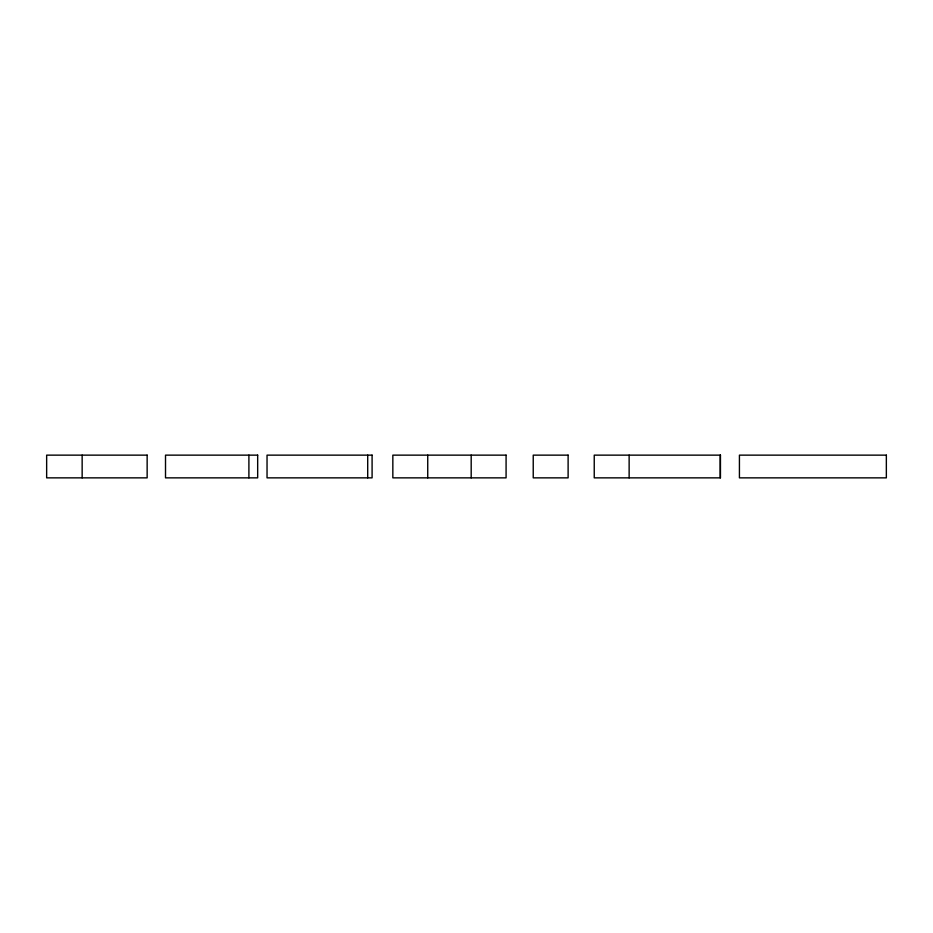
<?xml version="1.0" encoding="UTF-8"?>
<svg xmlns="http://www.w3.org/2000/svg" width="933" height="933" viewBox="0 0 933 933"><rect width="100%" height="100%" fill="white"/><g stroke="black" fill="none" stroke-linecap="round" stroke-linejoin="round"><path stroke-width="1.4" d="M720.241 455.141L720.241 477.859M629.134 455.141L629.134 477.859M471.188 455.141L471.188 477.859M427.734 455.141L427.734 477.859M367.707 455.141L367.707 477.859M248.901 455.141L248.901 477.859M82.151 455.141L82.151 477.859M147.146 455.141L46.65 455.141L46.65 477.859L147.146 477.859L147.146 455.141M257.671 455.141L165.514 455.141L165.514 477.859L257.671 477.859L257.671 455.141M372.092 455.141L267.036 455.141L267.036 477.859L372.092 477.859L372.092 455.141M506.083 455.141L392.84 455.141L392.84 477.859L506.083 477.859L506.083 455.141M568.115 455.141L533.233 455.141L533.233 477.859L568.115 477.859L568.115 455.141M720.451 455.141L594.239 455.141L594.239 477.859L720.451 477.859L720.451 455.141M886.35 455.141L739.426 455.141L739.426 477.859L886.35 477.859L886.35 455.141"/></g></svg>
